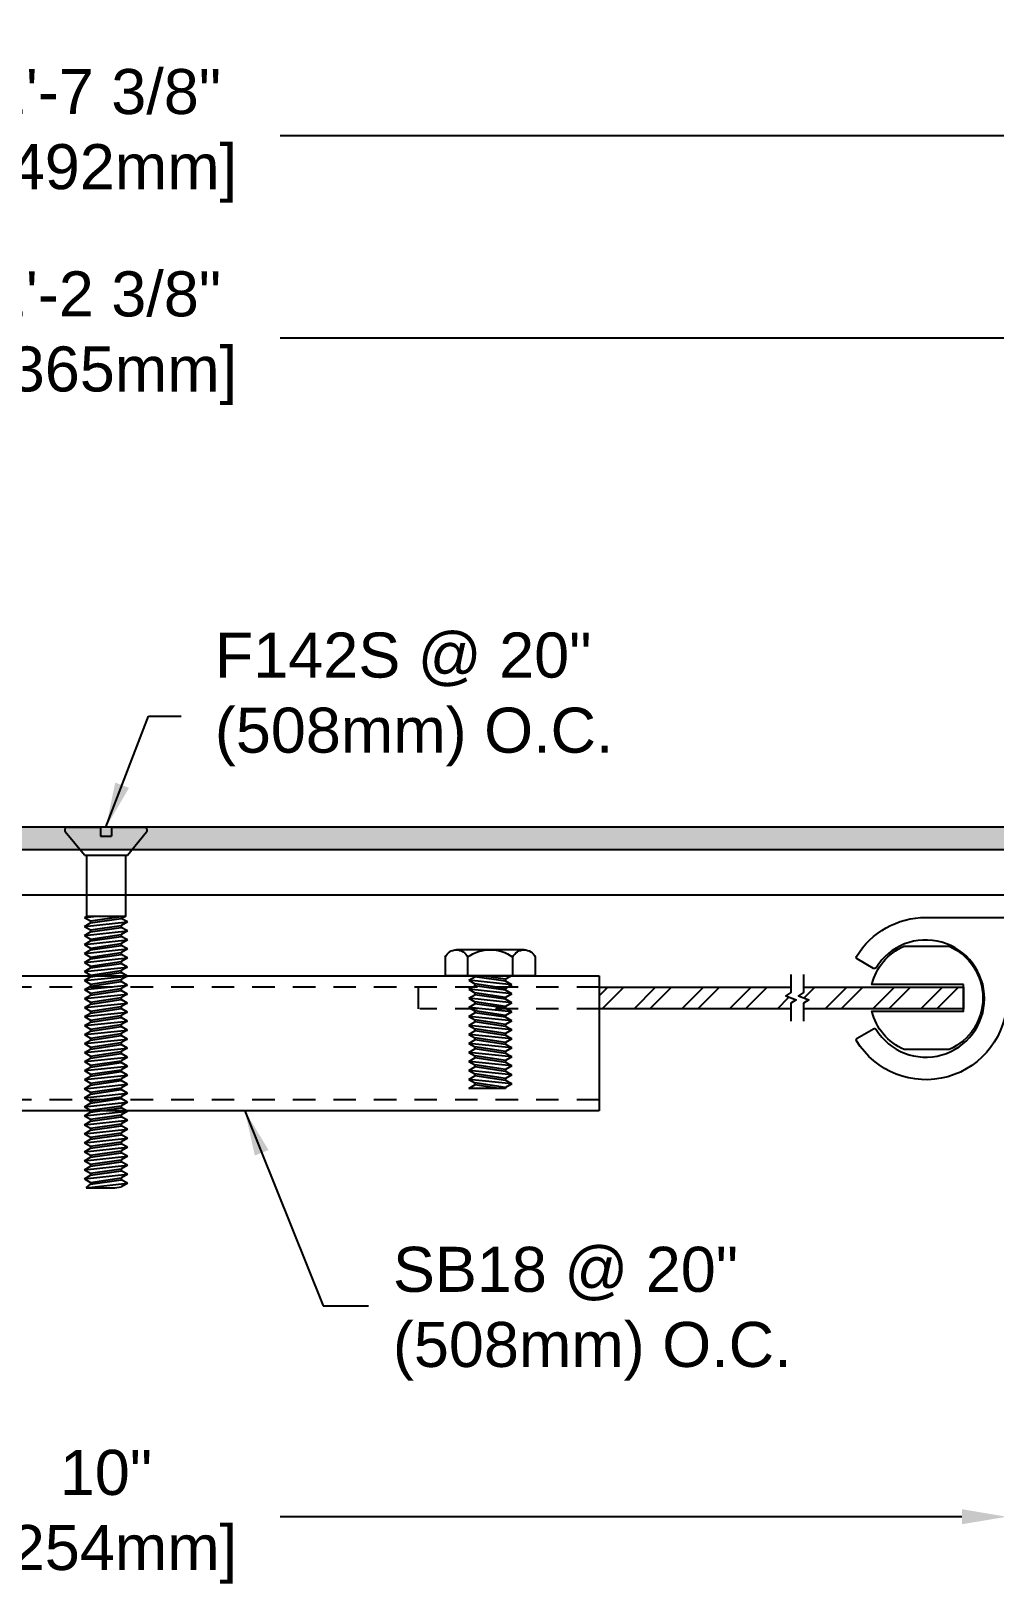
# Model space of a CAD drawing. Header units: inches. Extents: x -3.9 to 50.4, y -2.6 to 9.
# Drawn here: x 8.58 to 13.93, y -2.17 to 6.45 of the extents above; entities that cross this region are included whole.
import ezdxf

# ---------------------------------------------------------------- set-up
doc = ezdxf.new("R2010")
doc.units = ezdxf.units.IN
doc.header["$MEASUREMENT"] = 0
doc.linetypes.add('HIDDEN2', pattern=[0.1875, 0.125, -0.0625])
for name, color, linetype in [('anchors', 4, 'Continuous'), ('conditions', 1, 'Continuous'), ('dimensions', 3, 'Continuous'), ('METALS', 7, 'Continuous'), ('Text', 2, 'Continuous')]:
    doc.layers.add(name, color=color, linetype=linetype)
doc.styles.add('ARIAL', font='arial.ttf')
doc.dimstyles.new('Arial', dxfattribs={"dimtxt": 0.25, "dimasz": 0.25, "dimexe": 0.25, "dimexo": 0.25, "dimgap": 0.25, "dimtad": 0, "dimtih": 1, "dimtoh": 1, "dimdec": 4, "dimzin": 0, "dimdsep": 46, "dimlunit": 4, "dimtxsty": 'ARIAL', "dimcen": 0.09, "dimadec": 0, "dimazin": 0, "dimtfac": 1, "dimtdec": 4, "dimtofl": 0, "dimtmove": 0, "dimatfit": 3, "dimfxl": 0, "dimfrac": 2, "dimtolj": 1, "dimtzin": 0, "dimarcsym": 0})

# ---------------------------------------------------------------- blocks, each defined once
blk = doc.blocks.new('*D0')
at = {"layer": 'DEFPOINTS', "color": 0}
for p in [(16.1813, 4.7414), (1.8063, 2.0078), (16.1813, 1.9028)]:
    blk.add_point(p, dxfattribs=at)
at = {"layer": 'dimensions', "color": 0, "lineweight": -2}
for p, q in [((1.8063, 2.2578), (1.8063, 4.9914)), ((16.1813, 2.1528), (16.1813, 4.9914)), ((2.0563, 4.7414), (8.0273, 4.7414)), ((15.9313, 4.7414), (9.9603, 4.7414))]:
    blk.add_line(p, q, dxfattribs=at)
at = {"layer": 'dimensions', "color": 0}
for points in [[(2.0563, 4.7831), (2.0563, 4.6997), (1.8063, 4.7414)], [(15.9313, 4.7831), (15.9313, 4.6997), (16.1813, 4.7414)]]:
    blk.add_solid(points, dxfattribs=at)
at = {"layer": 'dimensions', "color": 0, "insert": (8.9938, 4.7414), "char_height": 0.25, "attachment_point": 5, "style": 'ARIAL'}
blk.add_mtext('\\A1;1\'-2 3/8"\\P [365mm]', dxfattribs=at)
blk = doc.blocks.new('*D1')
at = {"layer": 'DEFPOINTS', "color": 0}
for p in [(18.6885, 5.8639), (-0.7009, 2.0178), (18.6885, 2.0178)]:
    blk.add_point(p, dxfattribs=at)
at = {"layer": 'dimensions', "color": 0, "lineweight": -2}
for p, q in [((-0.7009, 2.2678), (-0.7009, 6.1139)), ((18.6885, 2.2678), (18.6885, 6.1139)), ((-0.4509, 5.8639), (8.0273, 5.8639)), ((18.4385, 5.8639), (9.9603, 5.8639))]:
    blk.add_line(p, q, dxfattribs=at)
at = {"layer": 'dimensions', "color": 0}
for points in [[(-0.4509, 5.9056), (-0.4509, 5.8223), (-0.7009, 5.8639)], [(18.4385, 5.9056), (18.4385, 5.8223), (18.6885, 5.8639)]]:
    blk.add_solid(points, dxfattribs=at)
at = {"layer": 'dimensions', "color": 0, "insert": (8.9938, 5.8639), "char_height": 0.25, "attachment_point": 5, "style": 'ARIAL'}
blk.add_mtext('\\A1;1\'-7 3/8"\\P [492mm]', dxfattribs=at)
blk = doc.blocks.new('*D3')
at = {"layer": 'DEFPOINTS', "color": 0}
for p in [(3.9946, -1.3308), (13.993, -1.3308), (13.993, -1.7971)]:
    blk.add_point(p, dxfattribs=at)
at = {"layer": 'dimensions', "color": 0, "lineweight": -2}
for p, q in [((3.9946, -1.5808), (3.9946, -2.0471)), ((13.993, -1.5808), (13.993, -2.0471)), ((4.2446, -1.7971), (8.0273, -1.7971)), ((13.743, -1.7971), (9.9603, -1.7971))]:
    blk.add_line(p, q, dxfattribs=at)
at = {"layer": 'dimensions', "color": 0}
for points in [[(4.2446, -1.7554), (4.2446, -1.8387), (3.9946, -1.7971)], [(13.743, -1.7554), (13.743, -1.8387), (13.993, -1.7971)]]:
    blk.add_solid(points, dxfattribs=at)
at = {"layer": 'dimensions', "color": 0, "insert": (8.9938, -1.7971), "char_height": 0.25, "attachment_point": 5, "style": 'ARIAL'}
blk.add_mtext('\\A1;10"\\P [254mm]', dxfattribs=at)
blk = doc.blocks.new('H1458S')
for p, q in [((-0.25, 0.104), (-0.25, 0)), ((-0.1875, 0.144), (0.1875, 0.144)), ((-0.125, 0), (-0.125, 0.104)), ((0.125, 0), (0.125, 0.104)), ((0.25, 0.104), (0.25, 0)), ((-0.25, 0), (0.25, 0)), ((-0.119, 0), (-0.085, -0.0196)), ((-0.085, -0.0196), (0.0485, 0)), ((-0.119, -0.05), (0.119, -0.025)), ((-0.119, -0.05), (-0.085, -0.0304)), ((-0.119, -0.05), (-0.085, -0.0696)), ((-0.119, -0.1), (0.119, -0.075)), ((-0.119, -0.1), (-0.085, -0.0804)), ((-0.085, -0.0304), (0.085, -0.0054)), ((-0.085, -0.0196), (-0.085, -0.0304)), ((-0.085, -0.0696), (0.085, -0.0446)), ((-0.085, -0.0804), (0.085, -0.0554)), ((-0.085, -0.0696), (-0.085, -0.0804)), ((0.0943, 0), (0.085, -0.0054)), ((0.119, -0.025), (0.085, -0.0054)), ((0.119, -0.025), (0.085, -0.0446)), ((0.085, -0.0446), (0.085, -0.0554)), ((0.119, -0.075), (0.085, -0.0554)), ((0.119, -0.075), (0.085, -0.0946)), ((-0.119, -0.1), (-0.085, -0.1196)), ((-0.119, -0.15), (0.119, -0.125)), ((-0.119, -0.15), (-0.085, -0.1304)), ((-0.119, -0.15), (-0.085, -0.1696)), ((-0.085, -0.1196), (0.085, -0.0946)), ((-0.085, -0.1304), (0.085, -0.1054)), ((-0.085, -0.1196), (-0.085, -0.1304)), ((-0.085, -0.1696), (0.085, -0.1446)), ((-0.085, -0.1804), (0.085, -0.1554)), ((-0.085, -0.1696), (-0.085, -0.1804)), ((0.085, -0.0946), (0.085, -0.1054)), ((0.119, -0.125), (0.085, -0.1054)), ((0.119, -0.125), (0.085, -0.1446)), ((0.085, -0.1446), (0.085, -0.1554)), ((0.119, -0.175), (0.085, -0.1554)), ((-0.119, -0.2), (0.119, -0.175)), ((-0.119, -0.2), (-0.085, -0.1804)), ((-0.119, -0.2), (-0.085, -0.2196)), ((-0.119, -0.25), (0.119, -0.225)), ((-0.119, -0.25), (-0.085, -0.2304)), ((-0.119, -0.25), (-0.085, -0.2696)), ((-0.085, -0.2196), (0.085, -0.1946)), ((-0.085, -0.2304), (0.085, -0.2054)), ((-0.085, -0.2196), (-0.085, -0.2304)), ((-0.085, -0.2696), (0.085, -0.2446)), ((-0.085, -0.2804), (0.085, -0.2554)), ((0.119, -0.175), (0.085, -0.1946)), ((0.085, -0.1946), (0.085, -0.2054)), ((0.119, -0.225), (0.085, -0.2054)), ((0.119, -0.225), (0.085, -0.2446)), ((0.085, -0.2446), (0.085, -0.2554)), ((0.119, -0.275), (0.085, -0.2554)), ((-0.119, -0.3), (0.119, -0.275)), ((-0.119, -0.3), (-0.085, -0.2804)), ((-0.119, -0.3), (-0.085, -0.3196)), ((-0.119, -0.35), (0.119, -0.325)), ((-0.119, -0.35), (-0.085, -0.3304)), ((-0.085, -0.2696), (-0.085, -0.2804)), ((-0.085, -0.3196), (0.085, -0.2946)), ((-0.085, -0.3304), (0.085, -0.3054)), ((-0.085, -0.3196), (-0.085, -0.3304)), ((0.119, -0.275), (0.085, -0.2946)), ((0.085, -0.2946), (0.085, -0.3054)), ((0.119, -0.325), (0.085, -0.3054)), ((0.119, -0.325), (0.085, -0.3446)), ((-0.119, -0.35), (-0.085, -0.3696)), ((-0.119, -0.4), (0.119, -0.375)), ((-0.119, -0.4), (-0.085, -0.3804)), ((-0.119, -0.4), (-0.085, -0.4196)), ((-0.119, -0.45), (0.119, -0.425)), ((-0.119, -0.45), (-0.085, -0.4304)), ((-0.085, -0.3696), (0.085, -0.3446)), ((-0.085, -0.3804), (0.085, -0.3554)), ((-0.085, -0.3696), (-0.085, -0.3804)), ((-0.085, -0.4196), (0.085, -0.3946)), ((-0.085, -0.4304), (0.085, -0.4054)), ((-0.085, -0.4196), (-0.085, -0.4304)), ((0.085, -0.3446), (0.085, -0.3554)), ((0.119, -0.375), (0.085, -0.3554)), ((0.119, -0.375), (0.085, -0.3946)), ((0.085, -0.3946), (0.085, -0.4054)), ((0.119, -0.425), (0.085, -0.4054)), ((0.119, -0.425), (0.085, -0.4446)), ((-0.119, -0.45), (-0.085, -0.4696)), ((-0.119, -0.5), (0.119, -0.475)), ((-0.119, -0.5), (-0.085, -0.4804)), ((-0.119, -0.5), (-0.085, -0.5196)), ((-0.085, -0.4696), (0.085, -0.4446)), ((-0.085, -0.4804), (0.085, -0.4554)), ((-0.085, -0.4696), (-0.085, -0.4804)), ((-0.085, -0.5196), (0.085, -0.4946)), ((-0.085, -0.5304), (0.085, -0.5054)), ((0.085, -0.4446), (0.085, -0.4554)), ((0.119, -0.475), (0.085, -0.4554)), ((0.119, -0.475), (0.085, -0.4946)), ((0.085, -0.4946), (0.085, -0.5054)), ((0.119, -0.525), (0.085, -0.5054)), ((-0.119, -0.55), (0.119, -0.525)), ((-0.119, -0.55), (-0.085, -0.5304)), ((-0.119, -0.55), (-0.085, -0.5696)), ((-0.119, -0.6), (0.119, -0.575)), ((-0.119, -0.6), (-0.085, -0.5804)), ((-0.119, -0.6), (-0.085, -0.6196)), ((-0.085, -0.5196), (-0.085, -0.5304)), ((-0.085, -0.5696), (0.085, -0.5446)), ((-0.085, -0.5804), (0.085, -0.5554)), ((-0.085, -0.5696), (-0.085, -0.5804)), ((-0.085, -0.6196), (0.085, -0.5946)), ((0.119, -0.525), (0.085, -0.5446)), ((0.085, -0.5446), (0.085, -0.5554)), ((0.119, -0.575), (0.085, -0.5554)), ((0.119, -0.575), (0.085, -0.5946)), ((0.085, -0.5946), (0.085, -0.6054)), ((-0.085, -0.6196), (-0.085, -0.625)), ((-0.085, -0.625), (0.119, -0.625)), ((-0.0485, -0.625), (0.085, -0.6054)), ((0.119, -0.625), (0.085, -0.6054))]:
    blk.add_line(p, q)
for centre, radius, start, end in [((-0.1875, 0.0752), 0.0688, 24.76151, 155.23849), ((0, -0.0713), 0.2153, 54.51066, 125.48934), ((0.1875, 0.0752), 0.0688, 24.76151, 155.23849)]:
    blk.add_arc(centre, radius, start, end)
blk = doc.blocks.new('SB18')
h = blk.add_hatch()
h.set_pattern_fill('ANSI32', color=256, scale=0.5, style=0)
h.set_pattern_definition([(45, (0.5, 0), (-0.1325825, 0.1325825), []), (45, (0.58839, 0), (-0.1325825, 0.1325825), [])])
h.paths.add_polyline_path([(3.1026, 3.6581), (3.1026, 3.5381), (3.8875, 3.5381), (3.8875, 3.5681), (3.9164, 3.5872), (3.8587, 3.609), (3.8875, 3.6281), (3.8875, 3.6581)])
h.paths.add_polyline_path([(4.6252, 3.5381), (4.6252, 3.6581), (3.9575, 3.6581), (3.9575, 3.6281), (3.9287, 3.609), (3.9864, 3.5872), (3.9575, 3.5681), (3.9575, 3.5381)])
h = blk.add_hatch()
h.set_pattern_fill('ANSI32', color=256, scale=0.5, style=0)
h.set_pattern_definition([(45, (-0.5, 0), (-0.1325825, 0.1325825), []), (45, (-0.41161, 0), (-0.1325825, 0.1325825), [])])
h.paths.add_polyline_path([(10.1283, 3.6581), (10.1283, 3.5381), (11.192, 3.5381), (11.192, 3.5681), (11.2208, 3.5872), (11.1632, 3.609), (11.192, 3.6281), (11.192, 3.6581)])
h.paths.add_polyline_path([(11.262, 3.6581), (11.262, 3.6281), (11.2332, 3.609), (11.2908, 3.5872), (11.262, 3.5681), (11.262, 3.5381), (12.1494, 3.5381), (12.1494, 3.6581)])
at = {"linetype": 'ByBlock'}
for p, q in [((4.6252, 3.7206), (10.1283, 3.7206)), ((10.1283, 2.9706), (4.6252, 2.9706))]:
    blk.add_line(p, q, dxfattribs=at)
for p, q in [((4.6252, 2.9706), (4.6252, 3.7206)), ((10.1283, 3.7206), (10.1283, 2.9706)), ((3.1026, 3.6581), (3.8875, 3.6581)), ((3.9575, 3.6581), (4.6252, 3.6581)), ((10.1283, 3.6581), (11.192, 3.6581)), ((11.262, 3.6581), (12.1494, 3.6581)), ((3.8875, 3.5381), (3.1026, 3.5381)), ((4.6252, 3.5381), (3.9575, 3.5381)), ((11.192, 3.5381), (10.1283, 3.5381)), ((12.1494, 3.5381), (11.262, 3.5381))]:
    blk.add_line(p, q)
at = {"linetype": 'HIDDEN2'}
for p, q in [((10.1283, 3.6581), (4.6252, 3.6581)), ((5.6273, 3.5381), (5.6273, 3.6581)), ((9.1262, 3.5381), (9.1262, 3.6581)), ((4.6252, 3.5381), (5.6273, 3.5381)), ((10.1283, 3.5381), (9.1327, 3.5381)), ((10.1283, 3.0331), (4.6252, 3.0331))]:
    blk.add_line(p, q, dxfattribs=at)
for points in [[(3.1436, 3.6724, 0.233897), (2.9651, 3.8845), (2.7151, 3.8845, 0.654654), (2.7151, 3.3117), (2.9651, 3.3117, 0.233897), (3.1436, 3.5238), (3.1026, 3.5381), (3.1026, 3.6581)], [(12.1494, 3.6724), (11.6412, 3.6724, -0.233897), (11.8197, 3.8845), (12.0697, 3.8845, -0.654654), (12.0697, 3.3117), (11.8197, 3.3117, -0.233897), (11.6412, 3.5238), (12.1494, 3.5238)]]:
    blk.add_lwpolyline(points, format="xyb", close=True)
for points in [[(3.8875, 3.7281), (3.8875, 3.6281), (3.8587, 3.609), (3.9164, 3.5872), (3.8875, 3.5681), (3.8875, 3.4681)], [(3.9575, 3.7281), (3.9575, 3.6281), (3.9287, 3.609), (3.9864, 3.5872), (3.9575, 3.5681), (3.9575, 3.4681)], [(11.192, 3.7281), (11.192, 3.6281), (11.1632, 3.609), (11.2208, 3.5872), (11.192, 3.5681), (11.192, 3.4681)], [(11.262, 3.7281), (11.262, 3.6281), (11.2332, 3.609), (11.2908, 3.5872), (11.262, 3.5681), (11.262, 3.4681)], [(3.1026, 3.6581), (3.1026, 3.5381)], [(12.1494, 3.6581), (12.1494, 3.5381)]]:
    blk.add_lwpolyline(points)
blk.add_point((5.6273, 3.5381), dxfattribs=at)
blk.add_blockref('H1458S', (5.2297, 3.7206))
at = {"xscale": -1}
blk.add_blockref('H1458S', (9.5238, 3.7206), dxfattribs=at)
blk = doc.blocks.new('F142S')
for p, q in [((-0.2147, 0.0001), (-0.0317, 0.0001)), ((-0.0317, 0.0001), (-0.0317, -0.0499)), ((0.0303, 0.0001), (0.0303, -0.0499)), ((0.0303, 0.0001), (0.2133, 0.0001)), ((-0.1197, -0.1553), (-0.2264, -0.0243)), ((-0.0317, -0.0499), (0.0303, -0.0499)), ((0.1183, -0.1553), (0.225, -0.0243)), ((-0.1197, -0.1553), (0.1183, -0.1553)), ((-0.1087, -0.1553), (-0.1087, -0.4945)), ((0.1073, -0.1553), (0.1073, -0.4945)), ((-0.1197, -0.4999), (-0.1087, -0.4945)), ((-0.1197, -0.4999), (-0.0686, -0.4945)), ((-0.1197, -0.4999), (-0.0857, -0.5195)), ((0.1073, -0.4945), (-0.1087, -0.4945)), ((-0.0857, -0.5195), (0.0843, -0.4945)), ((-0.0857, -0.5303), (0.0843, -0.5053)), ((0.1073, -0.4945), (0.0843, -0.5053)), ((0.1183, -0.5249), (0.0843, -0.5053)), ((-0.1197, -0.5499), (0.1183, -0.5249)), ((-0.1197, -0.5499), (-0.0857, -0.5303)), ((-0.1197, -0.5499), (-0.0857, -0.5695)), ((-0.1197, -0.5999), (0.1183, -0.5749)), ((-0.1197, -0.5999), (-0.0857, -0.5803)), ((-0.1197, -0.5999), (-0.0857, -0.6195)), ((-0.0857, -0.5195), (-0.0857, -0.5303)), ((-0.0857, -0.5695), (0.0843, -0.5445)), ((-0.0857, -0.5803), (0.0843, -0.5553)), ((-0.0857, -0.5695), (-0.0857, -0.5803)), ((-0.0857, -0.6195), (0.0843, -0.5945)), ((0.1183, -0.5249), (0.0843, -0.5445)), ((0.0843, -0.5445), (0.0843, -0.5553)), ((0.1183, -0.5749), (0.0843, -0.5553)), ((0.1183, -0.5749), (0.0843, -0.5945)), ((0.0843, -0.5945), (0.0843, -0.6053)), ((-0.1197, -0.6499), (0.1183, -0.6249)), ((-0.1197, -0.6499), (-0.0857, -0.6303)), ((-0.1197, -0.6499), (-0.0857, -0.6695)), ((-0.1197, -0.6999), (0.1183, -0.6749)), ((-0.1197, -0.6999), (-0.0857, -0.6803)), ((-0.0857, -0.6303), (0.0843, -0.6053)), ((-0.0857, -0.6195), (-0.0857, -0.6303)), ((-0.0857, -0.6695), (0.0843, -0.6445)), ((-0.0857, -0.6803), (0.0843, -0.6553)), ((-0.0857, -0.6695), (-0.0857, -0.6803)), ((0.1183, -0.6249), (0.0843, -0.6053)), ((0.1183, -0.6249), (0.0843, -0.6445)), ((0.0843, -0.6445), (0.0843, -0.6553)), ((0.1183, -0.6749), (0.0843, -0.6553)), ((0.1183, -0.6749), (0.0843, -0.6945)), ((-0.1197, -0.6999), (-0.0857, -0.7195)), ((-0.1197, -0.7499), (0.1183, -0.7249)), ((-0.1197, -0.7499), (-0.0857, -0.7303)), ((-0.1197, -0.7499), (-0.0857, -0.7695)), ((-0.1197, -0.7999), (0.1183, -0.7749)), ((-0.0857, -0.7195), (0.0843, -0.6945)), ((-0.0857, -0.7303), (0.0843, -0.7053)), ((-0.0857, -0.7195), (-0.0857, -0.7303)), ((-0.0857, -0.7695), (0.0843, -0.7445)), ((-0.0857, -0.7803), (0.0843, -0.7553)), ((-0.0857, -0.7695), (-0.0857, -0.7803)), ((0.0843, -0.6945), (0.0843, -0.7053)), ((0.1183, -0.7249), (0.0843, -0.7053)), ((0.1183, -0.7249), (0.0843, -0.7445)), ((0.0843, -0.7445), (0.0843, -0.7553)), ((0.1183, -0.7749), (0.0843, -0.7553)), ((0.1183, -0.7749), (0.0843, -0.7945)), ((-0.1197, -0.7999), (-0.0857, -0.7803)), ((-0.1197, -0.7999), (-0.0857, -0.8195)), ((-0.1197, -0.8499), (0.1183, -0.8249)), ((-0.1197, -0.8499), (-0.0857, -0.8303)), ((-0.1197, -0.8499), (-0.0857, -0.8695)), ((-0.0857, -0.8195), (0.0843, -0.7945)), ((-0.0857, -0.8303), (0.0843, -0.8053)), ((-0.0857, -0.8195), (-0.0857, -0.8303)), ((-0.0857, -0.8695), (0.0843, -0.8445)), ((-0.0857, -0.8803), (0.0843, -0.8553)), ((0.0843, -0.7945), (0.0843, -0.8053)), ((0.1183, -0.8249), (0.0843, -0.8053)), ((0.1183, -0.8249), (0.0843, -0.8445)), ((0.0843, -0.8445), (0.0843, -0.8553)), ((0.1183, -0.8749), (0.0843, -0.8553)), ((-0.1197, -0.8999), (0.1183, -0.8749)), ((-0.1197, -0.8999), (-0.0857, -0.8803)), ((-0.1197, -0.8999), (-0.0857, -0.9195)), ((-0.1197, -0.9499), (0.1183, -0.9249)), ((-0.1197, -0.9499), (-0.0857, -0.9303)), ((-0.0857, -0.8695), (-0.0857, -0.8803)), ((-0.0857, -0.9195), (0.0843, -0.8945)), ((-0.0857, -0.9303), (0.0843, -0.9053)), ((-0.0857, -0.9195), (-0.0857, -0.9303)), ((-0.0857, -0.9695), (0.0843, -0.9445)), ((0.1183, -0.8749), (0.0843, -0.8945)), ((0.0843, -0.8945), (0.0843, -0.9053)), ((0.1183, -0.9249), (0.0843, -0.9053)), ((0.1183, -0.9249), (0.0843, -0.9445)), ((0.0843, -0.9445), (0.0843, -0.9553)), ((-0.1197, -0.9499), (-0.0857, -0.9695)), ((-0.1197, -0.9999), (0.1183, -0.9749)), ((-0.1197, -0.9999), (-0.0857, -0.9803)), ((-0.1197, -0.9999), (-0.0857, -1.0195)), ((-0.1197, -1.0499), (0.1183, -1.0249)), ((-0.1197, -1.0499), (-0.0857, -1.0303)), ((-0.0857, -0.9803), (0.0843, -0.9553)), ((-0.0857, -0.9695), (-0.0857, -0.9803)), ((-0.0857, -1.0195), (0.0843, -0.9945)), ((-0.0857, -1.0303), (0.0843, -1.0053)), ((-0.0857, -1.0195), (-0.0857, -1.0303)), ((0.1183, -0.9749), (0.0843, -0.9553)), ((0.1183, -0.9749), (0.0843, -0.9945)), ((0.0843, -0.9945), (0.0843, -1.0053)), ((0.1183, -1.0249), (0.0843, -1.0053)), ((0.1183, -1.0249), (0.0843, -1.0445)), ((-0.1197, -1.0499), (-0.0857, -1.0695)), ((-0.1197, -1.0999), (0.1183, -1.0749)), ((-0.1197, -1.0999), (-0.0857, -1.0803)), ((-0.1197, -1.0999), (-0.0857, -1.1195)), ((-0.0857, -1.0695), (0.0843, -1.0445)), ((-0.0857, -1.0803), (0.0843, -1.0553)), ((-0.0857, -1.0695), (-0.0857, -1.0803)), ((-0.0857, -1.1195), (0.0843, -1.0945)), ((-0.0857, -1.1303), (0.0843, -1.1053)), ((-0.0857, -1.1195), (-0.0857, -1.1303)), ((0.0843, -1.0445), (0.0843, -1.0553)), ((0.1183, -1.0749), (0.0843, -1.0553)), ((0.1183, -1.0749), (0.0843, -1.0945)), ((0.0843, -1.0945), (0.0843, -1.1053)), ((0.1183, -1.1249), (0.0843, -1.1053)), ((-0.1197, -1.1499), (0.1183, -1.1249)), ((-0.1197, -1.1499), (-0.0857, -1.1303)), ((-0.1197, -1.1499), (-0.0857, -1.1695)), ((-0.1197, -1.1999), (0.1183, -1.1749)), ((-0.1197, -1.1999), (-0.0857, -1.1803)), ((-0.1197, -1.1999), (-0.0857, -1.2195)), ((-0.0857, -1.1695), (0.0843, -1.1445)), ((-0.0857, -1.1803), (0.0843, -1.1553)), ((-0.0857, -1.1695), (-0.0857, -1.1803)), ((-0.0857, -1.2195), (0.0843, -1.1945)), ((-0.0857, -1.2303), (0.0843, -1.2053)), ((0.1183, -1.1249), (0.0843, -1.1445)), ((0.0843, -1.1445), (0.0843, -1.1553)), ((0.1183, -1.1749), (0.0843, -1.1553)), ((0.1183, -1.1749), (0.0843, -1.1945)), ((0.0843, -1.1945), (0.0843, -1.2053)), ((0.1183, -1.2249), (0.0843, -1.2053)), ((-0.1197, -1.2499), (0.1183, -1.2249)), ((-0.1197, -1.2499), (-0.0857, -1.2303)), ((-0.1197, -1.2499), (-0.0857, -1.2695)), ((-0.1197, -1.2999), (0.1183, -1.2749)), ((-0.1197, -1.2999), (-0.0857, -1.2803)), ((-0.0857, -1.2195), (-0.0857, -1.2303)), ((-0.0857, -1.2695), (0.0843, -1.2445)), ((-0.0857, -1.2803), (0.0843, -1.2553)), ((-0.0857, -1.2695), (-0.0857, -1.2803)), ((0.1183, -1.2249), (0.0843, -1.2445)), ((0.0843, -1.2445), (0.0843, -1.2553)), ((0.1183, -1.2749), (0.0843, -1.2553)), ((0.1183, -1.2749), (0.0843, -1.2945)), ((-0.1197, -1.2999), (-0.0857, -1.3195)), ((-0.1197, -1.3499), (0.1183, -1.3249)), ((-0.1197, -1.3499), (-0.0857, -1.3303)), ((-0.1197, -1.3499), (-0.0857, -1.3695)), ((-0.1197, -1.3999), (0.1183, -1.3749)), ((-0.0857, -1.3195), (0.0843, -1.2945)), ((-0.0857, -1.3303), (0.0843, -1.3053)), ((-0.0857, -1.3195), (-0.0857, -1.3303)), ((-0.0857, -1.3695), (0.0843, -1.3445)), ((-0.0857, -1.3803), (0.0843, -1.3553)), ((-0.0857, -1.3695), (-0.0857, -1.3803)), ((0.0843, -1.2945), (0.0843, -1.3053)), ((0.1183, -1.3249), (0.0843, -1.3053)), ((0.1183, -1.3249), (0.0843, -1.3445)), ((0.0843, -1.3445), (0.0843, -1.3553)), ((0.1183, -1.3749), (0.0843, -1.3553)), ((0.1183, -1.3749), (0.0843, -1.3945)), ((-0.1197, -1.3999), (-0.0857, -1.3803)), ((-0.1197, -1.3999), (-0.0857, -1.4195)), ((-0.1197, -1.4499), (0.1183, -1.4249)), ((-0.1197, -1.4499), (-0.0857, -1.4303)), ((-0.1197, -1.4499), (-0.0857, -1.4695)), ((-0.0857, -1.4195), (0.0843, -1.3945)), ((-0.0857, -1.4303), (0.0843, -1.4053)), ((-0.0857, -1.4195), (-0.0857, -1.4303)), ((-0.0857, -1.4695), (0.0843, -1.4445)), ((-0.0857, -1.4803), (0.0843, -1.4553)), ((0.0843, -1.3945), (0.0843, -1.4053)), ((0.1183, -1.4249), (0.0843, -1.4053)), ((0.1183, -1.4249), (0.0843, -1.4445)), ((0.0843, -1.4445), (0.0843, -1.4553)), ((0.1183, -1.4749), (0.0843, -1.4553)), ((-0.1197, -1.4999), (0.1183, -1.4749)), ((-0.1197, -1.4999), (-0.0857, -1.4803)), ((-0.1197, -1.4999), (-0.0857, -1.5195)), ((-0.1197, -1.5499), (0.1183, -1.5249)), ((-0.1197, -1.5499), (-0.0857, -1.5303)), ((-0.1197, -1.5499), (-0.0857, -1.5695)), ((-0.0857, -1.4695), (-0.0857, -1.4803)), ((-0.0857, -1.5195), (0.0843, -1.4945)), ((-0.0857, -1.5303), (0.0843, -1.5053)), ((-0.0857, -1.5195), (-0.0857, -1.5303)), ((-0.0857, -1.5695), (0.0843, -1.5445)), ((0.1183, -1.4749), (0.0843, -1.4945)), ((0.0843, -1.4945), (0.0843, -1.5053)), ((0.1183, -1.5249), (0.0843, -1.5053)), ((0.1183, -1.5249), (0.0843, -1.5445)), ((0.0843, -1.5445), (0.0843, -1.5553)), ((-0.1197, -1.5999), (0.1183, -1.5749)), ((-0.1197, -1.5999), (-0.0857, -1.5803)), ((-0.1197, -1.5999), (-0.0857, -1.6195)), ((-0.1197, -1.6499), (0.1183, -1.6249)), ((-0.1197, -1.6499), (-0.0857, -1.6303)), ((-0.0857, -1.5803), (0.0843, -1.5553)), ((-0.0857, -1.5695), (-0.0857, -1.5803)), ((-0.0857, -1.6195), (0.0843, -1.5945)), ((-0.0857, -1.6303), (0.0843, -1.6053)), ((-0.0857, -1.6195), (-0.0857, -1.6303)), ((0.1183, -1.5749), (0.0843, -1.5553)), ((0.1183, -1.5749), (0.0843, -1.5945)), ((0.0843, -1.5945), (0.0843, -1.6053)), ((0.1183, -1.6249), (0.0843, -1.6053)), ((0.1183, -1.6249), (0.0843, -1.6445)), ((-0.1197, -1.6499), (-0.0857, -1.6695)), ((-0.1197, -1.6999), (0.1183, -1.6749)), ((-0.1197, -1.6999), (-0.0857, -1.6803)), ((-0.1197, -1.6999), (-0.0857, -1.7195)), ((-0.0857, -1.6695), (0.0843, -1.6445)), ((-0.0857, -1.6803), (0.0843, -1.6553)), ((-0.0857, -1.6695), (-0.0857, -1.6803)), ((-0.0857, -1.7195), (0.0843, -1.6945)), ((-0.0857, -1.7303), (0.0843, -1.7053)), ((-0.0857, -1.7195), (-0.0857, -1.7303)), ((0.0843, -1.6445), (0.0843, -1.6553)), ((0.1183, -1.6749), (0.0843, -1.6553)), ((0.1183, -1.6749), (0.0843, -1.6945)), ((0.0843, -1.6945), (0.0843, -1.7053)), ((0.1183, -1.7249), (0.0843, -1.7053)), ((-0.1197, -1.7499), (0.1183, -1.7249)), ((-0.1197, -1.7499), (-0.0857, -1.7303)), ((-0.1197, -1.7499), (-0.0857, -1.7695)), ((-0.1197, -1.7999), (0.1183, -1.7749)), ((-0.1197, -1.7999), (-0.0857, -1.7803)), ((-0.1197, -1.7999), (-0.0857, -1.8195)), ((-0.0857, -1.7695), (0.0843, -1.7445)), ((-0.0857, -1.7803), (0.0843, -1.7553)), ((-0.0857, -1.7695), (-0.0857, -1.7803)), ((-0.0857, -1.8195), (0.0843, -1.7945)), ((-0.0857, -1.8303), (0.0843, -1.8053)), ((0.1183, -1.7249), (0.0843, -1.7445)), ((0.0843, -1.7445), (0.0843, -1.7553)), ((0.1183, -1.7749), (0.0843, -1.7553)), ((0.1183, -1.7749), (0.0843, -1.7945)), ((0.0843, -1.7945), (0.0843, -1.8053)), ((0.1183, -1.8249), (0.0843, -1.8053)), ((-0.1197, -1.8499), (0.1183, -1.8249)), ((-0.1197, -1.8499), (-0.0857, -1.8303)), ((-0.1197, -1.8499), (-0.0857, -1.8695)), ((-0.1197, -1.8999), (0.1183, -1.8749)), ((-0.1197, -1.8999), (-0.0857, -1.8803)), ((-0.0857, -1.8195), (-0.0857, -1.8303)), ((-0.0857, -1.8695), (0.0843, -1.8445)), ((-0.0857, -1.8803), (0.0843, -1.8553)), ((-0.0857, -1.8695), (-0.0857, -1.8803)), ((-0.0857, -1.9195), (0.0843, -1.8945)), ((0.1183, -1.8249), (0.0843, -1.8445)), ((0.0843, -1.8445), (0.0843, -1.8553)), ((0.1183, -1.8749), (0.0843, -1.8553)), ((0.1183, -1.8749), (0.0843, -1.8945)), ((0.0843, -1.8945), (0.0843, -1.9053)), ((-0.1197, -1.8999), (-0.0857, -1.9195)), ((-0.1197, -1.9499), (0.1183, -1.9249)), ((-0.1197, -1.9499), (-0.0857, -1.9303)), ((-0.1197, -1.9499), (-0.0857, -1.9695)), ((-0.1106, -1.9999), (0.1183, -1.9749)), ((-0.1106, -1.9999), (-0.0857, -1.9803)), ((-0.0857, -1.9303), (0.0843, -1.9053)), ((-0.0857, -1.9195), (-0.0857, -1.9303)), ((-0.0857, -1.9695), (0.0843, -1.9445)), ((-0.0857, -1.9803), (0.0843, -1.9553)), ((-0.0857, -1.9695), (-0.0857, -1.9803)), ((0.1183, -1.9249), (0.0843, -1.9053)), ((0.1183, -1.9249), (0.0843, -1.9445)), ((0.0843, -1.9445), (0.0843, -1.9553)), ((0.1183, -1.9749), (0.0843, -1.9553)), ((0.1183, -1.9749), (0.0843, -1.9945)), ((-0.1106, -1.9999), (0.0478, -1.9999)), ((0.0478, -1.9999), (0.0843, -1.9945))]:
    blk.add_line(p, q)
for centre, start, end in [((-0.2147, -0.0149), 90, 219.03203), ((0.2133, -0.0149), 320.96797, 90)]:
    blk.add_arc(centre, 0.015, start, end)
blk = doc.blocks.new('PS212A')
at = {"linetype": 'Continuous', "flags": 128}
blk.add_lwpolyline([(0.4509, 0.1254), (-1.7472, 0.1254, 0.414214), (-1.7572, 0.1154), (-1.7572, 0.0945, 0.198912), (-1.7543, 0.0875), (-1.6701, 0.0033, 0.198912), (-1.663, 0.0004), (-0.0092, 0.0004, -0.414214), (0.0008, -0.0096), (0.0008, -0.3247, 0.758338), (0.8355, -0.5586, 0.420887), (0.832, -0.5447), (0.741, -0.4922, 0.405496), (0.7275, -0.4956, -3.520953), (0.7275, -0.1539, 0.405496), (0.741, -0.1573), (0.832, -0.1047, 0.420887), (0.8355, -0.0909, 0.261868)], format="xyb", close=True, dxfattribs=at)

msp = doc.modelspace()

# ---------------------------------------------------------------- hatches: boundary and pattern name
at = {"layer": 'conditions'}
h = msp.add_hatch(dxfattribs=at)
h.set_pattern_fill('ANSI33', color=256, scale=0.25, angle=45, style=0)
h.set_pattern_definition([(90, (0.5, -6e-14), (-0.0625, 1e-17), []), (90, (0.53125, 0.03125), (-0.0625, 1e-17), [0.03125, -0.015625])])
h.paths.add_polyline_path([(16.18131, 1.90285), (16.18131, 2.02785), (1.80631, 2.02785), (1.80631, 1.90285)])

# ---------------------------------------------------------------- linework, layer by layer
msp.add_lwpolyline([(16.18131, 1.90285), (16.18131, 2.02785), (1.80631, 2.02785), (1.80631, 1.90285)], dxfattribs=at)
at = {"layer": 'METALS'}
msp.add_lwpolyline([(1.80631, 1.90285), (1.80631, 1.65285), (16.18131, 1.65285), (16.18131, 1.90285)], close=True, dxfattribs=at)

# ---------------------------------------------------------------- block references
at = {"xscale": -1}
msp.add_blockref('PS212A', (13.99381, 1.40247), dxfattribs=at)
at = {"layer": 'anchors'}
for name, p in [('F142S', (8.99451, 2.02775)), ('SB18', (1.6021, -2.51651))]:
    msp.add_blockref(name, p, dxfattribs=at)

# ---------------------------------------------------------------- texts
at = {"layer": 'Text', "char_height": 0.25, "attachment_point": 4, "style": 'ARIAL'}
for s, insert in [('F142S @ 20"\\P(508mm) O.C.', (9.59797, 2.73757)), ('SB18 @ 20"\\P(508mm) O.C.', (10.58595, -0.67036))]:
    msp.add_mtext(s, dxfattribs=dict(at, insert=insert))

# ---------------------------------------------------------------- dimensions: what is measured, and where the dimension line sits
at = {"layer": 'dimensions'}
for base, p1, p2, picture, middle in [((18.68851, 5.86395), (-0.70088, 2.01785), (18.68851, 2.01785), '*D1', (8.99381, 5.86395)), ((16.18131, 4.74141), (1.80631, 2.00785), (16.18131, 1.90285), '*D0', (8.99381, 4.74141)), ((13.99301, -1.79706), (3.99462, -1.33077), (13.99301, -1.3308), '*D3', (8.99381, -1.79706))]:
    dim = msp.add_linear_dim(base=base, p1=p1, p2=p2, dimstyle='Arial', override={"dimpost": '\\X'}, dxfattribs=at)
    dim.commit()
    dim.dimension.update_dxf_attribs({"geometry": picture, "text_midpoint": middle, "dimtype": 160})

# ---------------------------------------------------------------- leaders
at = {"layer": 'Text'}
for points in [[(8.99381, 2.02785), (9.22992, 2.64382), (9.41047, 2.64382)], [(9.76454, 0.4541), (10.19947, -0.62699), (10.44947, -0.62699)]]:
    msp.add_leader(points, dimstyle='Arial', override={"dimgap": 0.1875, "dimtad": 0}, dxfattribs=at)

doc.saveas('drawing.dxf')
